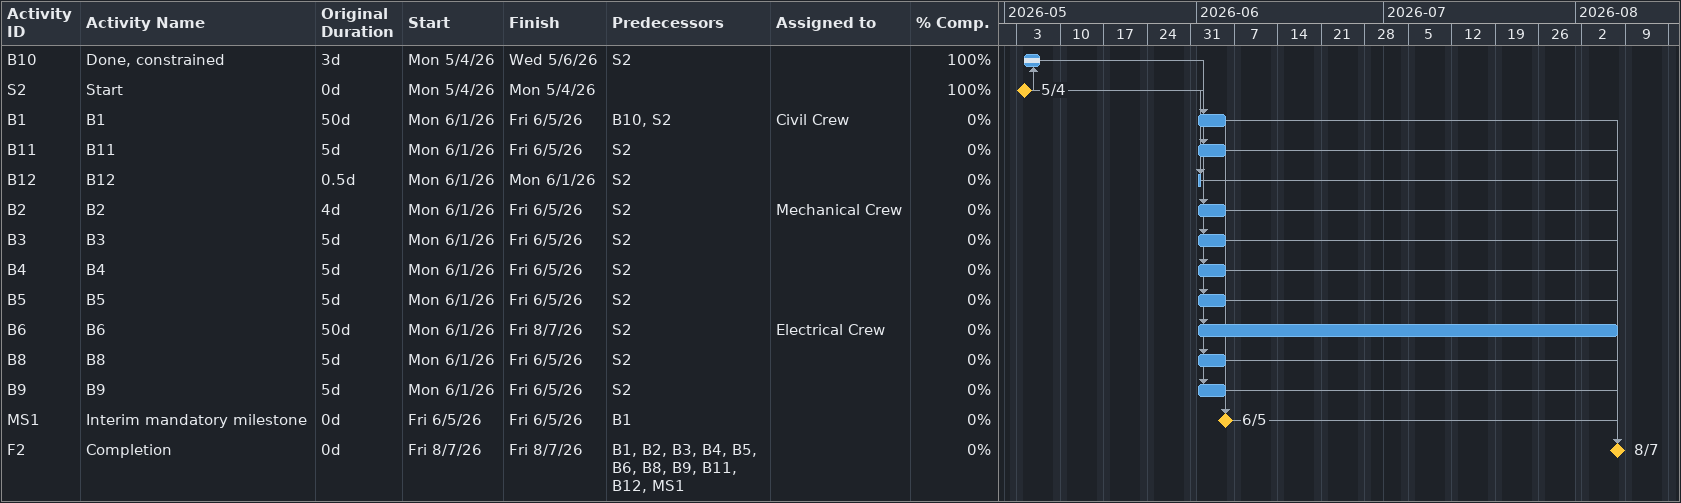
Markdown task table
| ID | Task | Original duration | Start | Finish | Predecessors | Resources | % complete |
|---|---|---|---|---|---|---|---|
| B10 | Done, constrained | 3d | 2026-05-04 | 2026-05-06 | S2 |  | 100 |
| S2 | Start | 0d | 2026-05-04 | 2026-05-04 |  |  | 100 |
| B1 | B1 | 50d | 2026-06-01 | 2026-06-05 | B10, S2 | Civil Crew | 0 |
| B11 | B11 | 5d | 2026-06-01 | 2026-06-05 | S2 |  | 0 |
| B12 | B12 | 0.5d | 2026-06-01 | 2026-06-01 | S2 |  | 0 |
| B2 | B2 | 4d | 2026-06-01 | 2026-06-05 | S2 | Mechanical Crew | 0 |
| B3 | B3 | 5d | 2026-06-01 | 2026-06-05 | S2 |  | 0 |
| B4 | B4 | 5d | 2026-06-01 | 2026-06-05 | S2 |  | 0 |
| B5 | B5 | 5d | 2026-06-01 | 2026-06-05 | S2 |  | 0 |
| B6 | B6 | 50d | 2026-06-01 | 2026-08-07 | S2 | Electrical Crew | 0 |
| B8 | B8 | 5d | 2026-06-01 | 2026-06-05 | S2 |  | 0 |
| B9 | B9 | 5d | 2026-06-01 | 2026-06-05 | S2 |  | 0 |
| MS1 | Interim mandatory milestone | 0d | 2026-06-05 | 2026-06-05 | B1 |  | 0 |
| F2 | Completion | 0d | 2026-08-07 | 2026-08-07 | B1, B2, B3, B4, B5, B6, B8, B9, B11, B12, MS1 |  | 0 |
